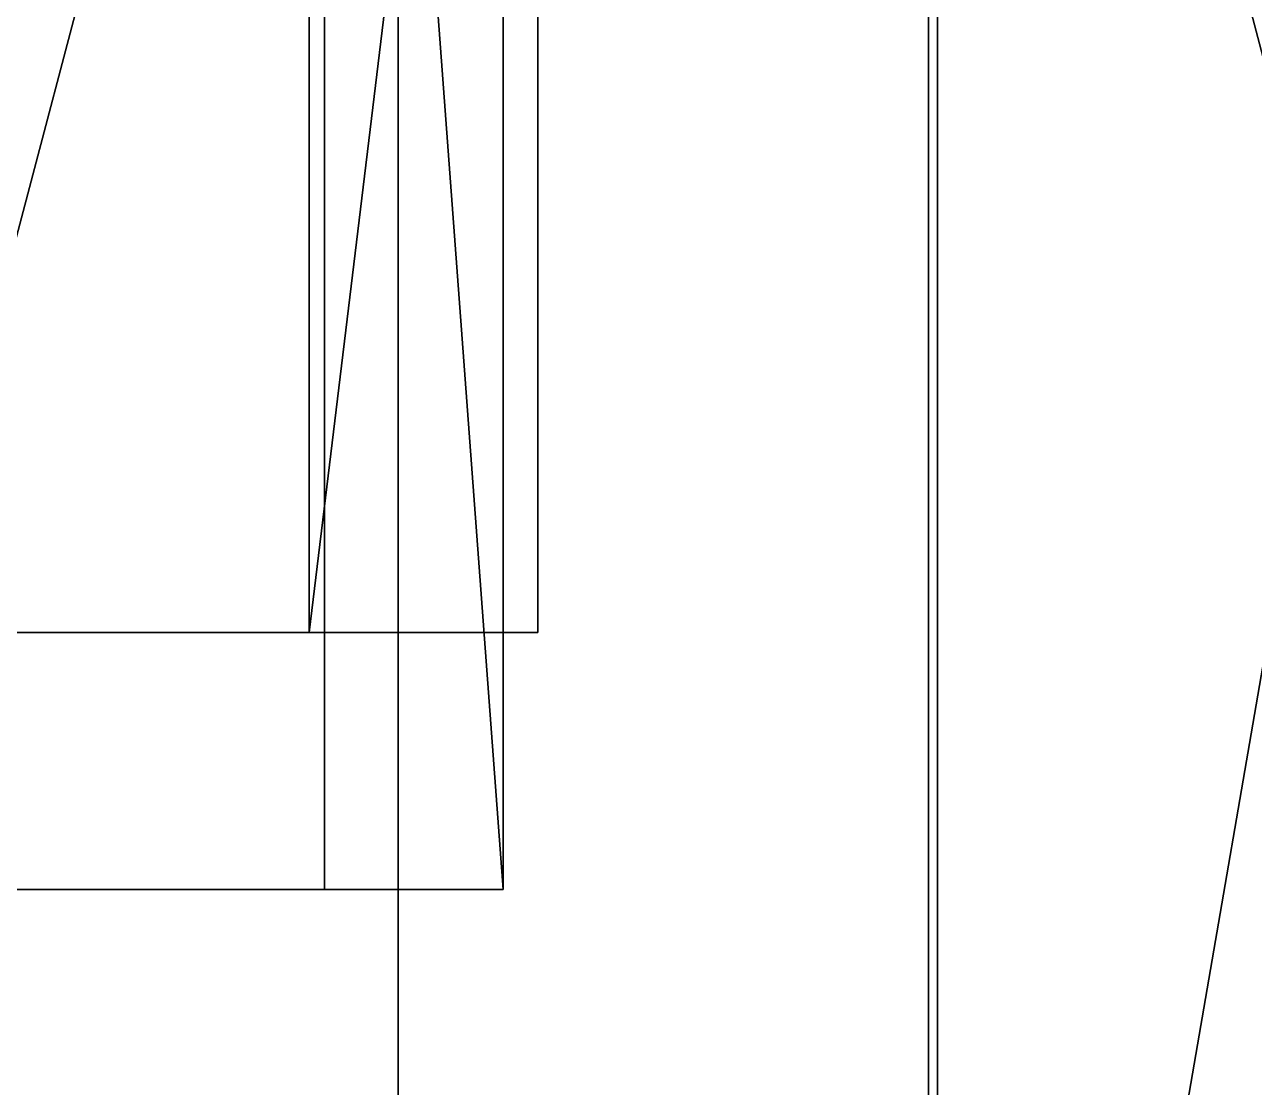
# Model space of a CAD drawing. Header units: millimetres. Extents: x -510 to 550, y -577 to 577.
# Drawn here: x -163.3 to -91.5, y -81.5 to -19.5 of the extents above; entities that cross this region are included whole.
import ezdxf

# ---------------------------------------------------------------- set-up
doc = ezdxf.new("R2010")
doc.units = ezdxf.units.MM
for name, color, linetype, true_color in [('base_visual_1', 7, 'Continuous', 0x5c6b75), ('base_visual_3', 7, 'Continuous', 0x1f2b36), ('base_visual_5', 7, 'Continuous', 0x1f2b36), ('rgbd_camera_housing', 7, 'Continuous', 0x1a242e)]:
    doc.layers.add(name, color=color, linetype=linetype, true_color=true_color)

msp = doc.modelspace()

# ---------------------------------------------------------------- linework, layer by layer
at = {"layer": 'base_visual_1', "true_color": 0x5c6b75}
for points in [[(-110, -190, 10), (150, 190, 10), (150, -190, 10)], [(-110, -190, 10), (-110, 190, 10), (150, 190, 10)], [(-110, -190, 80), (150, -190, 80), (150, 190, 80)], [(-110, -190, 80), (150, 190, 80), (-110, 190, 80)], [(-110, 190, 10), (-110, -190, 10), (-110, -190, 80)], [(-110, 190, 10), (-110, -190, 80), (-110, 190, 80)]]:
    msp.add_3dface(points, dxfattribs=at)
at = {"layer": 'base_visual_3', "true_color": 0x1f2b36}
for points in [[(-200.16, -170, 494.023), (-141.478, -170, 506.53), (-141.478, 170, 506.53)], [(-200.16, -170, 494.023), (-141.478, 170, 506.53), (-200.16, 170, 494.023)], [(-110.522, 170, 73.47), (-110.522, -170, 73.47), (-200.16, -170, 494.023)], [(-110.522, 170, 73.47), (-200.16, -170, 494.023), (-200.16, 170, 494.023)], [(-51.84, -170, 85.977), (-51.84, 170, 85.977), (-141.478, 170, 506.53)], [(-51.84, -170, 85.977), (-141.478, 170, 506.53), (-141.478, -170, 506.53)], [(-110.522, -170, 73.47), (-51.84, 170, 85.977), (-51.84, -170, 85.977)], [(-110.522, -170, 73.47), (-110.522, 170, 73.47), (-51.84, 170, 85.977)]]:
    msp.add_3dface(points, dxfattribs=at)
at = {"layer": 'base_visual_5', "true_color": 0x1f2b36}
for points in [[(-194.662, -70, 564.239), (-145.761, -70, 574.662), (-145.761, 70, 574.662)], [(-194.662, -70, 564.239), (-145.761, 70, 574.662), (-194.662, 70, 564.239)], [(-184.239, -70, 515.338), (-135.338, 70, 525.761), (-135.338, -70, 525.761)], [(-184.239, -70, 515.338), (-184.239, 70, 515.338), (-135.338, 70, 525.761)], [(-135.338, -70, 525.761), (-135.338, 70, 525.761), (-145.761, 70, 574.662)], [(-135.338, -70, 525.761), (-145.761, 70, 574.662), (-145.761, -70, 574.662)], [(-184.239, -70, 515.338), (-145.761, -70, 574.662), (-194.662, -70, 564.239)], [(-184.239, -70, 515.338), (-135.338, -70, 525.761), (-145.761, -70, 574.662)]]:
    msp.add_3dface(points, dxfattribs=at)
at = {"layer": 'rgbd_camera_housing', "true_color": 0x1a242e}
for points in [[(-234.682, -55, 1045.084), (-146.659, 55, 1026.322), (-146.659, -55, 1026.322)], [(-234.682, -55, 1045.084), (-234.682, 55, 1045.084), (-146.659, 55, 1026.322)], [(-221.341, -55, 1107.678), (-133.318, -55, 1088.916), (-133.318, 55, 1088.916)], [(-221.341, -55, 1107.678), (-133.318, 55, 1088.916), (-221.341, 55, 1107.678)], [(-146.659, -55, 1026.322), (-146.659, 55, 1026.322), (-133.318, 55, 1088.916)], [(-146.659, -55, 1026.322), (-133.318, 55, 1088.916), (-133.318, -55, 1088.916)], [(-234.682, -55, 1045.084), (-146.659, -55, 1026.322), (-133.318, -55, 1088.916)], [(-234.682, -55, 1045.084), (-133.318, -55, 1088.916), (-221.341, -55, 1107.678)]]:
    msp.add_3dface(points, dxfattribs=at)

doc.saveas('drawing.dxf')
